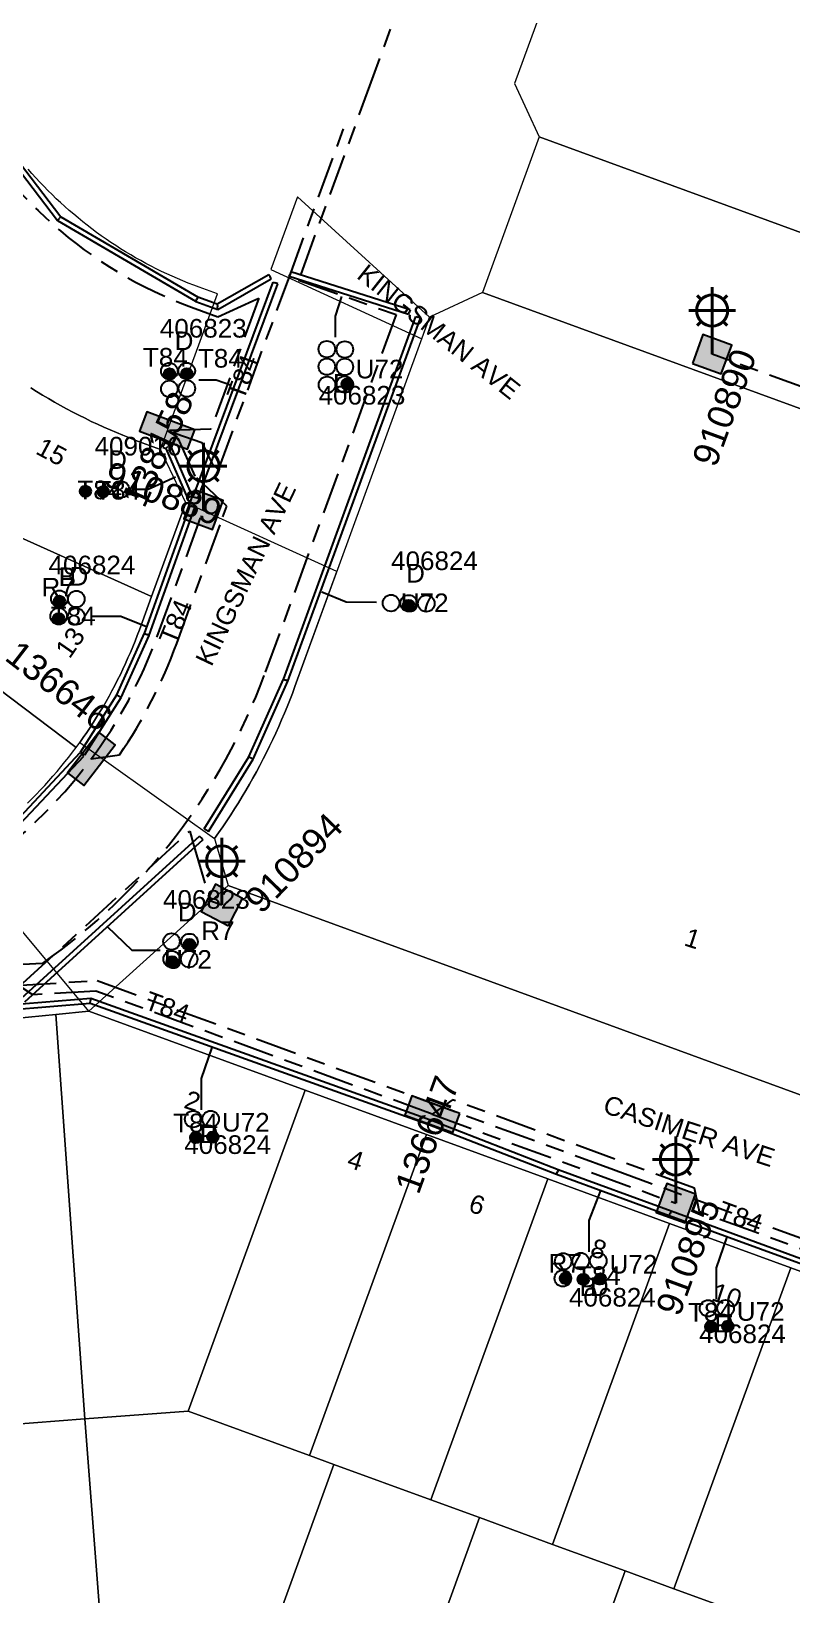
# Model space of a CAD drawing. Header units: metres. Extents: x 289087 to 291245, y 6227587 to 6229773.
# Drawn here: x 290244 to 290317.5, y 6229089.8 to 6229240.9 of the extents above; entities that cross this region are included whole.
import ezdxf
from ezdxf.enums import TextEntityAlignment as Align

# ---------------------------------------------------------------- set-up
doc = ezdxf.new("R2010")
doc.units = ezdxf.units.M
doc.linetypes.add('Cable Exist UG', pattern=[8.2, 4, -1.2, 1.8, -1.2])
for name, color, linetype in [('_User Ducts Config', 7, 'Continuous'), ('Duct_SP_EXT', 7, 'Continuous'), ('Equip_SP_SL_EXT', 7, 'Continuous'), ('Mains_HV_EXT', 7, 'Continuous'), ('Mains_LV_EXT', 7, 'Continuous'), ('Mains_LV_SL_EXT', 7, 'Continuous'), ('SupportsUG_SP_LV_EXT', 7, 'Continuous'), ('SupportsUG_SP_LV_SL_EXT', 7, 'Continuous')]:
    doc.layers.add(name, color=color, linetype=linetype)
doc.layers.add('Cadastre Land Parcels_SP_EXT', color=9, linetype='Continuous', lineweight=5)
doc.layers.add('Cadastre Roads_SP_EXT', color=9, linetype='Continuous', lineweight=5)
doc.styles.add('COLUMN_LABEL', font='arial.ttf')
doc.styles.add('iecARIAL', font='arial.ttf', dxfattribs={"height": 2})
doc.styles.add('POLE_LABEL', font='arial.ttf')
doc.styles.get("Standard").update_dxf_attribs({"font": 'arial.ttf'})

# ---------------------------------------------------------------- blocks, each defined once
blk = doc.blocks.new('COLUMN_EXT')
blk.add_hatch(color=256).paths.add_polyline_path([(-1.49, 1.48), (-1.49, -1.49), (1.48, -1.49), (1.48, 1.48)])
blk.add_lwpolyline([(-1.49, -1.49), (1.48, -1.49), (1.48, 1.48), (-1.49, 1.48)], close=True)
for tag, height, style, flags, p in [('ASSET_NUM', 2.5, 'COLUMN_LABEL', 8, (2, 2)), ('STRUCTURE_PLANT_NUMBER', 0.2, 'POLE_LABEL', 9, (1.81, 0.03)), ('STREET_CODE', 0.2, 'COLUMN_LABEL', 9, (1.81, -0.2))]:
    blk.add_attdef(tag, text='', height=height, dxfattribs=dict(style=style, flags=flags)).set_placement(p, align=Align.MIDDLE_LEFT)
at = {"flags": 9}
for tag, p in [('COLUMN_TYPE', (1.81, -0.4)), ('OWNED_BY', (1.81, -0.6)), ('STATE', (1.81, -0.8)), ('USAGE', (1.81, -1)), ('STREETNAME', (1.81, -1.6)), ('LEGEND', (1.81, -1.2)), ('LOCATION', (1.81, -1.4)), ('SUBURB', (1.81, -1.8)), ('NOTES', (1.81, -2))]:
    blk.add_attdef(tag, text='', height=0.2, dxfattribs=at).set_placement(p, align=Align.MIDDLE_LEFT)
at = {"flags": 1}
blk.add_attdef('Z', (1.81, -2.35), '', height=0.2, dxfattribs=at)
blk = doc.blocks.new('PILLAR_EXT')
blk.add_hatch(color=256).paths.add_polyline_path([(-2.475, 0.99), (-2.475, -0.99), (2.475, -0.99), (2.475, 0.99)])
blk.add_lwpolyline([(-2.475, -0.99), (2.475, -0.99), (2.475, 0.99), (-2.475, 0.99)], close=True)
at = {"style": 'iecARIAL', "flags": 8}
blk.add_attdef('ASSET_NUM', (1.5, 3.5), '', height=2.5, dxfattribs=at)
for tag, p, flags in [('OWNED_BY', (0, -0.2), 9), ('STATE', (0, -0.4), 9), ('SUPPORT_TYPE', (0, -0.6), 9), ('USAGE', (0, -0.8), 9), ('LEGEND', (0, -1), 9), ('LOCATION', (0, -1.2), 9), ('NOTES', (0, -1.4), 9), ('PARENT', (0, -1.6), 9), ('STREETNAME', (0, -1.8), 9), ('SUBURB', (0, -2), 1)]:
    blk.add_attdef(tag, p, '', height=0.2, dxfattribs=dict(flags=flags))
blk = doc.blocks.new('DUCT_EXT')
blk.add_circle((0, 0.8), 0.8)
at = {"flags": 1}
blk.add_attdef('Z', (0, 0), '', height=0.2, dxfattribs=at)
at = {"flags": 9}
for tag, p in [('DUCT_CODE', (0, 0)), ('XSECT_TYPE', (0, -0.2)), ('STATE', (0, -0.6)), ('FB_REFERENCE', (0, -0.4)), ('NOTES', (0, -0.8))]:
    blk.add_attdef(tag, text='', height=0.2, dxfattribs=at).set_placement(p, align=Align.MIDDLE_LEFT)
blk = doc.blocks.new('SL_LANTERN_EXT')
at = {"lineweight": 40}
for p, q in [((0, 1.97), (0, 6.47)), ((-1.46, 5.68), (-1.06, 5.28)), ((1.46, 5.68), (1.06, 5.28)), ((-2.25, 4.22), (2.25, 4.22)), ((-1.46, 2.76), (-1.06, 3.16)), ((1.46, 2.76), (1.06, 3.16)), ((0, 0), (0, 2.72))]:
    blk.add_line(p, q, dxfattribs=at)
blk.add_circle((0, 4.22), 1.5, dxfattribs=at)
at = {"style": 'iecARIAL', "flags": 9}
blk.add_attdef('ASSET_NUM', (1.5, 1.5), '', height=2.5, dxfattribs=at)
for tag, p, height, flags in [('OPERATING_VOLTAGE', (0.98, -1.65), 0.2, 9), ('CONSTRUCTED_VOLTAGE', (0.98, -0.65), 0.2, 9), ('CONTROL_TYPE', (0.98, -0.85), 0.2, 9), ('LANTERN_PURPOSE', (0.98, -1.05), 0.2, 9), ('LANTERN_TYPE', (0.98, -1.25), 0.2, 9), ('NO_PHASES', (0.98, -1.45), 0.2, 9), ('LNUMBER', (2.18, -3.25), 2.5, 8), ('ORIENTATION', (0.98, -1.85), 0.2, 9), ('OWNED_BY', (0.98, -2.05), 0.2, 9), ('STATE', (0.98, -2.25), 0.2, 9), ('USAGE', (0.98, -2.45), 0.2, 9), ('CEXIST', (0.98, -2.65), 0.2, 9), ('CNEW', (0.98, -2.85), 0.2, 9), ('CNUMBER', (0.98, -3.05), 0.2, 9), ('CREMOVE', (0.98, -3.25), 0.2, 9), ('CREPLACE', (0.98, -3.45), 0.2, 9), ('LKINGHEIGHT', (0.98, -3.65), 0.2, 9), ('LBRACKET', (0.98, -3.85), 0.2, 9), ('LBRACKETVOCAB', (0.98, -4.05), 0.2, 9), ('LCATEGORY', (0.98, -4.25), 0.2, 9), ('LCHARGE1', (0.98, -4.45), 0.2, 9), ('LCHARGE1PERCENT', (0.98, -4.65), 0.2, 9), ('LCHARGE2', (0.98, -4.85), 0.2, 9), ('LCHARGE2PERCENT', (0.98, -5.05), 0.2, 9), ('LCHARGE3', (0.98, -5.25), 0.2, 9), ('LCHARGE3PERCENT', (0.98, -5.45), 0.2, 9), ('LEXIST', (0.98, -5.65), 0.2, 9), ('LLAMP', (0.98, -5.85), 0.2, 9), ('LLAMPVOCAB', (0.98, -6.05), 0.2, 9), ('LMAST', (0.98, -6.25), 0.2, 9), ('LMASTVOCAB', (0.98, -6.45), 0.2, 9), ('LNEW', (0.98, -6.65), 0.2, 9), ('LANTNUMBER', (0.98, -6.85), 0.2, 9), ('LOUTREACH', (0.98, -7.25), 0.2, 9), ('LOUTREACHVOCAB', (0.98, -7.45), 0.2, 9), ('LRATECODE', (0.98, -7.65), 0.2, 9), ('STREETNAME', (0.98, -9.25), 0.2, 9), ('LREMOVE', (0.98, -7.85), 0.2, 9), ('LREPLACE', (0.98, -8.05), 0.2, 9), ('LTYPE', (0.98, -8.25), 0.2, 9), ('LTYPEVOCAB', (0.98, -8.45), 0.2, 9), ('LEGEND', (0.98, -8.65), 0.2, 9), ('LOCATION', (0.98, -8.85), 0.2, 9), ('NOTES', (0.98, -9.05), 0.2, 9), ('SUBURB', (0.98, -9.45), 0.2, 1)]:
    blk.add_attdef(tag, p, '', height=height, dxfattribs=dict(flags=flags))
blk = doc.blocks.new('CABLE_LARGE_EXT')
h = blk.add_hatch(color=256)
edge = h.paths.add_edge_path()
edge.add_arc((0, 0.55), 0.55, 0, 360)
blk.add_circle((0, 0.55), 0.55)
at = {"flags": 1}
blk.add_attdef('Z', (0, 0), '', height=0.2, dxfattribs=at)
at = {"flags": 9}
for tag, p in [('COND_CODE', (0, 0)), ('STATE', (0, -0.4)), ('XSECT_SIZE', (0, -0.6)), ('FB_REFERENCE', (0, -0.2)), ('NOTES', (0, -0.8))]:
    blk.add_attdef(tag, text='', height=0.2, dxfattribs=at).set_placement(p, align=Align.MIDDLE_LEFT)

msp = doc.modelspace()

# ---------------------------------------------------------------- linework, layer by layer
at = {"layer": '_User Ducts Config'}
for points in [[(290273.43, 6229211.31), (290273.43, 6229213.32), (290274.04, 6229215.24)], [(290260.22, 6229207.19), (290261.9, 6229207.19), (290263.38, 6229206.65)], [(290253.95, 6229196.62), (290255.34, 6229196.62), (290257.97, 6229197.8)], [(290277.39, 6229185.67), (290274.46, 6229185.69), (290272.11, 6229186.65)], [(290249.77, 6229184.36), (290252.7, 6229184.36), (290255.16, 6229183.36)], [(290256.48, 6229152.04), (290253.79, 6229152.04), (290251.39, 6229154.33)], [(290260.5, 6229136.64), (290260.5, 6229139.67), (290261.53, 6229142.66)], [(290297.96, 6229122.93), (290297.96, 6229125.96), (290299.09, 6229128.87)], [(290310.26, 6229118.36), (290310.26, 6229121.39), (290311.29, 6229124.38)]]:
    msp.add_lwpolyline(points, dxfattribs=at)
at = {"layer": 'Cadastre Land Parcels_SP_EXT', "linetype": 'Continuous'}
for points in [[(290309.12, 6229286.05), (290290.75, 6229235.8), (290293.13, 6229230.66), (290368.33, 6229203.17)], [(290364.77, 6229187.43), (290287.66, 6229215.62), (290282.53, 6229213.23), (290269.51, 6229177.54), (290269.51, 6229177.54), (290269.27, 6229176.89), (290269.02, 6229176.24), (290268.76, 6229175.6), (290268.5, 6229174.96), (290268.23, 6229174.32), (290267.95, 6229173.68), (290267.66, 6229173.05), (290267.37, 6229172.42), (290267.07, 6229171.79), (290266.76, 6229171.17), (290266.45, 6229170.55), (290266.13, 6229169.93), (290265.8, 6229169.32), (290265.46, 6229168.71), (290265.12, 6229168.11), (290264.77, 6229167.51), (290264.42, 6229166.91), (290264.06, 6229166.32), (290263.69, 6229165.73), (290263.31, 6229165.14), (290262.93, 6229164.56), (290262.54, 6229163.99), (290262.14, 6229163.42), (290261.74, 6229162.85), (290263.06, 6229158.31), (290343.43, 6229128.93)], [(290228.29, 6229198.56), (290255.65, 6229186.25), (290258.96, 6229195.3), (290258.96, 6229195.3), (290256.52, 6229200.46), (290254.76, 6229201.1), (290254.13, 6229201.33), (290253.51, 6229201.57), (290252.89, 6229201.82), (290252.27, 6229202.08), (290251.66, 6229202.34), (290251.04, 6229202.61), (290250.44, 6229202.89), (290249.83, 6229203.17), (290249.23, 6229203.47), (290248.63, 6229203.77), (290248.04, 6229204.07), (290247.45, 6229204.38), (290246.86, 6229204.71), (290246.28, 6229205.03), (290245.7, 6229205.37), (290245.12, 6229205.71), (290244.55, 6229206.06), (290243.98, 6229206.41)], [(290222.01, 6229191.55), (290248.37, 6229171.67), (290248.71, 6229172.15), (290248.71, 6229172.15), (290249.06, 6229172.63), (290249.39, 6229173.11), (290249.72, 6229173.6), (290250.04, 6229174.09), (290250.35, 6229174.59), (290250.66, 6229175.09), (290250.97, 6229175.6), (290251.26, 6229176.11), (290251.55, 6229176.62), (290251.83, 6229177.13), (290252.11, 6229177.65), (290252.38, 6229178.18), (290252.64, 6229178.7), (290252.89, 6229179.24), (290253.14, 6229179.77), (290253.38, 6229180.31), (290253.62, 6229180.85), (290253.84, 6229181.39), (290254.06, 6229181.94), (290254.28, 6229182.48), (290254.48, 6229183.04), (290255.65, 6229186.25), (290228.29, 6229198.56)], [(290243.67, 6229166.29), (290244.09, 6229166.71), (290244.51, 6229167.13), (290244.92, 6229167.56), (290245.33, 6229168), (290245.73, 6229168.44), (290246.13, 6229168.89), (290246.52, 6229169.34), (290246.9, 6229169.8), (290247.27, 6229170.26), (290247.65, 6229170.73), (290248.01, 6229171.2), (290248.37, 6229171.67), (290222.01, 6229191.55)], [(290261.91, 6229071.01), (290273.26, 6229102.39), (290273.26, 6229102.39), (290270.92, 6229103.25), (290259.18, 6229107.54), (290249.21, 6229106.79), (290251.93, 6229071.69)], [(290251.93, 6229071.69), (290249.21, 6229106.79), (290239.24, 6229106.02), (290226.78, 6229099.64), (290229.67, 6229093.99), (290235.36, 6229082.86)]]:
    msp.add_lwpolyline(points, dxfattribs=at)
for points in [[(290249.21, 6229106.79), (290246.42, 6229145.87), (290242.44, 6229145.47), (290241.83, 6229145.15), (290241.23, 6229144.83), (290240.63, 6229144.5), (290240.03, 6229144.17), (290224.83, 6229136.38), (290239.24, 6229106.02), (290249.21, 6229106.79)], [(290259.18, 6229107.54), (290270.49, 6229138.56), (290249.6, 6229146.19), (290246.42, 6229145.87), (290249.21, 6229106.79), (290259.18, 6229107.54)], [(290282.23, 6229134.26), (290270.49, 6229138.56), (290259.18, 6229107.54), (290270.92, 6229103.25), (290282.23, 6229134.26)], [(290293.97, 6229129.97), (290282.23, 6229134.26), (290270.92, 6229103.25), (290273.26, 6229102.39), (290282.66, 6229098.96), (290293.97, 6229129.97)], [(290305.71, 6229125.68), (290293.97, 6229129.97), (290282.66, 6229098.96), (290287.35, 6229097.25), (290294.4, 6229094.67), (290305.71, 6229125.68)], [(290317.45, 6229121.39), (290305.71, 6229125.68), (290294.4, 6229094.67), (290301.44, 6229092.1), (290306.14, 6229090.38), (290317.45, 6229121.39)], [(290329.2, 6229117.1), (290317.45, 6229121.39), (290306.14, 6229090.38), (290315.53, 6229086.95), (290317.88, 6229086.09), (290329.2, 6229117.1)], [(290287.35, 6229097.25), (290282.66, 6229098.96), (290273.26, 6229102.39), (290261.91, 6229071.01), (290262.41, 6229070.9), (290262.91, 6229070.78), (290263.41, 6229070.66), (290263.91, 6229070.53), (290264.41, 6229070.39), (290264.9, 6229070.25), (290265.4, 6229070.09), (290265.89, 6229069.93), (290266.37, 6229069.77), (290266.86, 6229069.59), (290276.12, 6229066.21), (290287.35, 6229097.25)], [(290301.44, 6229092.1), (290294.4, 6229094.67), (290287.35, 6229097.25), (290276.12, 6229066.21), (290290.21, 6229061.06), (290301.44, 6229092.1)], [(290315.53, 6229086.95), (290306.14, 6229090.38), (290301.44, 6229092.1), (290290.21, 6229061.06), (290304.3, 6229055.91), (290315.53, 6229086.95)]]:
    msp.add_lwpolyline(points, close=True, dxfattribs=at)
at = {"layer": 'Cadastre Roads_SP_EXT', "linetype": 'Continuous'}
for points in [[(290368.33, 6229203.17), (290293.13, 6229230.66), (290287.66, 6229215.62), (290364.77, 6229187.43), (290368.33, 6229203.17)], [(290282.53, 6229213.23), (290269.75, 6229224.87), (290267.18, 6229217.85), (290281.77, 6229211.15), (290282.53, 6229213.23)], [(290262.14, 6229163.42), (290262.54, 6229163.99), (290262.93, 6229164.56), (290263.31, 6229165.14), (290263.69, 6229165.73), (290264.06, 6229166.32), (290264.42, 6229166.91), (290264.77, 6229167.51), (290265.12, 6229168.11), (290265.46, 6229168.71), (290265.8, 6229169.32), (290266.13, 6229169.93), (290266.45, 6229170.55), (290266.76, 6229171.17), (290267.07, 6229171.79), (290267.37, 6229172.42), (290267.66, 6229173.05), (290267.95, 6229173.68), (290268.23, 6229174.32), (290268.5, 6229174.96), (290268.76, 6229175.6), (290269.02, 6229176.24), (290269.27, 6229176.89), (290269.51, 6229177.54), (290273.57, 6229188.67), (290258.96, 6229195.3), (290255.65, 6229186.25), (290254.48, 6229183.04), (290254.28, 6229182.48), (290254.06, 6229181.94), (290253.84, 6229181.39), (290253.62, 6229180.85), (290253.38, 6229180.31), (290253.14, 6229179.77), (290252.89, 6229179.24), (290252.64, 6229178.7), (290252.38, 6229178.18), (290252.11, 6229177.65), (290251.83, 6229177.13), (290251.55, 6229176.62), (290251.26, 6229176.11), (290250.97, 6229175.6), (290250.66, 6229175.09), (290250.35, 6229174.59), (290250.04, 6229174.09), (290249.72, 6229173.6), (290249.39, 6229173.11), (290249.06, 6229172.63), (290248.71, 6229172.15), (290261.74, 6229162.85), (290262.14, 6229163.42)], [(290224.83, 6229136.38), (290240.03, 6229144.17), (290240.63, 6229144.5), (290241.23, 6229144.83), (290241.83, 6229145.15), (290242.44, 6229145.47), (290246.42, 6229145.87), (290249.6, 6229146.19), (290237.2, 6229161.04), (290236.72, 6229160.72), (290236.23, 6229160.41), (290235.74, 6229160.11), (290235.25, 6229159.81), (290234.76, 6229159.52), (290234.26, 6229159.23), (290233.75, 6229158.95), (290233.25, 6229158.68), (290232.73, 6229158.42), (290224.86, 6229154.38), (290212.4, 6229148), (290204.39, 6229143.89), (290211.48, 6229129.54), (290224.83, 6229136.38)], [(290343.43, 6229128.93), (290263.06, 6229158.31), (290249.6, 6229146.19), (290270.49, 6229138.56), (290282.23, 6229134.26), (290293.97, 6229129.97), (290305.71, 6229125.68), (290317.45, 6229121.39), (290329.2, 6229117.1), (290340.94, 6229112.81), (290343.43, 6229128.93)]]:
    msp.add_lwpolyline(points, close=True, dxfattribs=at)
msp.add_lwpolyline([(290243.98, 6229206.41), (290244.55, 6229206.06), (290245.12, 6229205.71), (290245.7, 6229205.37), (290246.28, 6229205.03), (290246.86, 6229204.71), (290247.45, 6229204.38), (290248.04, 6229204.07), (290248.63, 6229203.77), (290249.23, 6229203.47), (290249.83, 6229203.17), (290250.44, 6229202.89), (290251.04, 6229202.61), (290251.66, 6229202.34), (290252.27, 6229202.08), (290252.89, 6229201.82), (290253.51, 6229201.57), (290254.13, 6229201.33), (290254.76, 6229201.1), (290256.52, 6229200.46), (290262.02, 6229215.48), (290262.02, 6229215.48), (290260.26, 6229216.13), (290259.73, 6229216.32), (290259.2, 6229216.53), (290258.68, 6229216.74), (290258.16, 6229216.96), (290257.64, 6229217.19), (290257.13, 6229217.42), (290256.62, 6229217.66), (290256.11, 6229217.91), (290255.61, 6229218.17), (290255.11, 6229218.43), (290254.62, 6229218.7), (290254.12, 6229218.98), (290253.64, 6229219.26), (290253.15, 6229219.55), (290252.67, 6229219.85), (290252.2, 6229220.15), (290251.73, 6229220.46), (290251.26, 6229220.78), (290250.8, 6229221.1), (290250.34, 6229221.43), (290249.89, 6229221.77), (290249.44, 6229222.11), (290249, 6229222.46), (290248.56, 6229222.82), (290248.13, 6229223.18), (290247.7, 6229223.55), (290247.28, 6229223.92), (290246.86, 6229224.3), (290246.45, 6229224.68), (290246.04, 6229225.08), (290245.64, 6229225.47), (290245.24, 6229225.88), (290244.85, 6229226.28), (290244.47, 6229226.7), (290244.09, 6229227.11), (290243.72, 6229227.54)], dxfattribs=at)
at = {"layer": 'Duct_SP_EXT'}
for p, q in [((290237.16, 6229234.88), (290246.57, 6229222.58)), ((290237.56, 6229235.14), (290246.89, 6229222.94)), ((290246.57, 6229222.58), (290246.73, 6229222.76)), ((290246.57, 6229222.58), (290259.91, 6229214.77)), ((290246.89, 6229222.94), (290246.73, 6229222.76)), ((290246.89, 6229222.94), (290260.16, 6229215.18)), ((290259.69, 6229195.88), (290267.41, 6229216.62)), ((290260.14, 6229195.71), (290267.86, 6229216.45)), ((290262.01, 6229214.51), (290267, 6229217.37)), ((290262.05, 6229213.98), (290267.23, 6229216.95)), ((290267, 6229217.37), (290267.11, 6229217.16)), ((290267.23, 6229216.95), (290267.11, 6229217.16)), ((290267.41, 6229216.62), (290267.64, 6229216.54)), ((290267.86, 6229216.45), (290267.64, 6229216.54)), ((290268.97, 6229217.15), (290269.04, 6229217.38)), ((290280.49, 6229213.48), (290268.97, 6229217.15)), ((290269.12, 6229217.61), (290269.04, 6229217.38)), ((290280.64, 6229213.93), (290269.12, 6229217.61)), ((290259.91, 6229214.77), (290260.04, 6229214.97)), ((290259.91, 6229214.77), (290259.93, 6229214.75)), ((290259.93, 6229214.75), (290260.04, 6229214.97)), ((290260.14, 6229215.19), (290260.04, 6229214.97)), ((290260.16, 6229215.18), (290260.04, 6229214.97)), ((290260.16, 6229215.18), (290260.14, 6229215.19)), ((290260.14, 6229215.19), (290262.01, 6229214.51)), ((290259.93, 6229214.75), (290262.05, 6229213.98)), ((290262.01, 6229214.51), (290262.03, 6229214.24)), ((290262.05, 6229213.98), (290262.03, 6229214.24)), ((290268.4, 6229178.24), (290281.21, 6229213.31)), ((290280.49, 6229213.48), (290280.56, 6229213.7)), ((290280.64, 6229213.93), (290280.56, 6229213.7)), ((290281.21, 6229213.31), (290281.44, 6229213.22)), ((290268.84, 6229178.06), (290281.66, 6229213.14)), ((290281.66, 6229213.14), (290281.44, 6229213.22)), ((290256.75, 6229200.67), (290256.84, 6229200.89)), ((290256.75, 6229200.67), (290257.05, 6229200.55)), ((290256.93, 6229201.12), (290256.84, 6229200.89)), ((290256.93, 6229201.12), (290257.41, 6229200.92)), ((290257.05, 6229200.55), (290257.23, 6229200.74)), ((290257.05, 6229200.55), (290259.14, 6229195.76)), ((290257.41, 6229200.92), (290257.23, 6229200.74)), ((290257.41, 6229200.92), (290259.58, 6229195.95)), ((290259.14, 6229195.76), (290259.36, 6229195.86)), ((290259.58, 6229195.95), (290259.36, 6229195.86)), ((290259.69, 6229195.88), (290259.91, 6229195.8)), ((290260.14, 6229195.71), (290259.91, 6229195.8)), ((290254.98, 6229182.68), (290259.38, 6229195.02)), ((290255.43, 6229182.5), (290259.84, 6229194.86)), ((290259.38, 6229195.02), (290259.61, 6229194.94)), ((290259.84, 6229194.86), (290259.61, 6229194.94)), ((290252.31, 6229176.73), (290254.99, 6229182.69)), ((290252.73, 6229176.5), (290255.42, 6229182.49)), ((290254.99, 6229182.69), (290254.98, 6229182.68)), ((290254.98, 6229182.68), (290255.21, 6229182.59)), ((290254.99, 6229182.69), (290255.21, 6229182.59)), ((290255.42, 6229182.49), (290255.21, 6229182.59)), ((290255.43, 6229182.5), (290255.21, 6229182.59)), ((290255.42, 6229182.49), (290255.43, 6229182.5)), ((290265.07, 6229170.76), (290268.4, 6229178.25)), ((290265.49, 6229170.53), (290268.84, 6229178.06)), ((290268.4, 6229178.25), (290268.4, 6229178.24)), ((290268.4, 6229178.25), (290268.62, 6229178.15)), ((290268.4, 6229178.24), (290268.62, 6229178.15)), ((290268.84, 6229178.06), (290268.62, 6229178.15)), ((290268.84, 6229178.06), (290268.62, 6229178.15)), ((290268.84, 6229178.06), (290268.84, 6229178.06)), ((290248.8, 6229171.21), (290252.31, 6229176.73)), ((290249.21, 6229170.95), (290252.73, 6229176.5)), ((290252.31, 6229176.73), (290252.52, 6229176.61)), ((290252.73, 6229176.5), (290252.52, 6229176.61)), ((290241.63, 6229163.55), (290248.76, 6229171.16)), ((290248.76, 6229171.16), (290248.94, 6229170.99)), ((290248.8, 6229171.21), (290249, 6229171.08)), ((290249.11, 6229170.83), (290248.94, 6229170.99)), ((290249.21, 6229170.95), (290249, 6229171.08)), ((290241.94, 6229163.18), (290249.11, 6229170.83)), ((290260.75, 6229163.79), (290265.07, 6229170.76)), ((290261.15, 6229163.54), (290265.49, 6229170.53)), ((290265.07, 6229170.76), (290265.28, 6229170.65)), ((290265.49, 6229170.53), (290265.28, 6229170.65)), ((290260.75, 6229163.79), (290260.95, 6229163.66)), ((290261.15, 6229163.54), (290260.95, 6229163.66)), ((290260.28, 6229163.1), (290243.05, 6229147.42)), ((290260.6, 6229162.75), (290243.37, 6229147.06)), ((290260.28, 6229163.1), (290260.44, 6229162.92)), ((290260.6, 6229162.75), (290260.44, 6229162.92)), ((290241.9, 6229146.79), (290249.78, 6229147.45)), ((290241.94, 6229146.31), (290249.71, 6229146.96)), ((290249.71, 6229146.96), (290249.75, 6229147.2)), ((290249.71, 6229146.96), (290282.37, 6229135.27)), ((290249.78, 6229147.45), (290249.75, 6229147.2)), ((290249.78, 6229147.45), (290282.53, 6229135.73)), ((290282.36, 6229135.28), (290282.45, 6229135.5)), ((290282.36, 6229135.28), (290294.8, 6229130.44)), ((290282.37, 6229135.27), (290282.45, 6229135.5)), ((290282.53, 6229135.73), (290282.45, 6229135.5)), ((290282.54, 6229135.72), (290282.45, 6229135.5)), ((290282.54, 6229135.72), (290294.97, 6229130.89)), ((290294.8, 6229130.44), (290294.88, 6229130.66)), ((290294.8, 6229130.44), (290305.7, 6229126.43)), ((290294.97, 6229130.89), (290294.88, 6229130.66)), ((290294.97, 6229130.89), (290305.87, 6229126.88)), ((290305.7, 6229126.43), (290305.78, 6229126.65)), ((290305.7, 6229126.43), (290305.78, 6229126.65)), ((290305.7, 6229126.43), (290329.02, 6229117.9)), ((290305.87, 6229126.88), (290305.78, 6229126.65)), ((290305.87, 6229126.88), (290305.78, 6229126.65)), ((290305.87, 6229126.88), (290329.18, 6229118.35))]:
    msp.add_line(p, q, dxfattribs=at)
at = {"layer": 'Mains_HV_EXT', "linetype": 'Cable Exist UG'}
msp.add_lwpolyline([(290294.65, 6229284.42), (290277.08, 6229236.55), (290277.08, 6229236.55), (290269.87, 6229216.82), (290279.29, 6229213.49), (290279.29, 6229213.49), (290266.54, 6229178.62), (290266.54, 6229178.62, -0.153749), (290245.12, 6229150.8), (290245.12, 6229150.8), (290241.32, 6229150.61), (290241.32, 6229150.61), (290222.42, 6229140.93), (290210.38, 6229134.75), (290214.43, 6229127.16)], format="xyb", dxfattribs=at)
msp.add_lwpolyline([(290214.43, 6229127.16), (290216.12, 6229127.94), (290212.93, 6229133.84), (290212.93, 6229133.84), (290223.33, 6229139.15), (290242.46, 6229148.65), (290242.46, 6229148.65), (290250.41, 6229149.14), (290300.3, 6229130.89), (290388.35, 6229098.69)], dxfattribs=at)
at = {"layer": 'Mains_LV_EXT', "linetype": 'Cable Exist UG'}
for points in [[(290222.88, 6229234.9), (290224.57, 6229234.68), (290224.57, 6229234.68), (290234.54, 6229238.4), (290235.07, 6229237.41), (290235.07, 6229237.41), (290236.55, 6229234.53), (290236.55, 6229234.53, 0.189074), (290259.52, 6229214.21), (290259.52, 6229214.21), (290262.06, 6229213.28), (290265.45, 6229214.8)], [(290249.83, 6229170.56), (290252.57, 6229170.95), (290252.57, 6229170.95, 0.061907), (290258.09, 6229181.71), (290258.09, 6229181.71), (290262.56, 6229193.94), (290262.94, 6229194.97), (290259.86, 6229197.88), (290259.86, 6229197.88), (290258.17, 6229201.64), (290257.17, 6229202.29)], [(290213.13, 6229146.29), (290225.6, 6229152.66), (290233.47, 6229156.69), (290233.47, 6229156.69, 0.115435), (290249.82, 6229170.54), (290249.82, 6229170.54, 0.000132), (290249.83, 6229170.56)]]:
    msp.add_lwpolyline(points, format="xyb", dxfattribs=at)
for points in [[(290257.17, 6229202.29), (290260.53, 6229201.14), (290260.53, 6229201.14), (290261.52, 6229199.06), (290262.12, 6229198.49), (290268.98, 6229217.14), (290268.98, 6229217.14), (290274.29, 6229231.65)], [(290265.45, 6229214.8), (290266.03, 6229215.06), (290261.4, 6229202.42), (290257.17, 6229202.29)], [(290282.79, 6229136.23), (290250.26, 6229148.13), (290244.19, 6229147.76), (290241.51, 6229149.54), (290241.51, 6229149.54), (290223.87, 6229140.52), (290223.78, 6229138.26)], [(290329.75, 6229119.06), (290308.61, 6229126.79), (290308.15, 6229129.07), (290284.73, 6229137.63), (290282.79, 6229136.23)]]:
    msp.add_lwpolyline(points, dxfattribs=at)
at = {"layer": 'Mains_LV_SL_EXT', "linetype": 'Cable Exist UG'}
for points in [[(290365.33, 6229189.36), (290309.84, 6229209.66)], [(290241.3, 6229147.14), (290243.23, 6229148.9), (290243.23, 6229148.9), (290259.35, 6229163.59), (290259.69, 6229162.39), (290259.69, 6229162.39), (290261.29, 6229156.87), (290262.46, 6229156.45)], [(290282.79, 6229136.23), (290306.33, 6229127.62)]]:
    msp.add_lwpolyline(points, dxfattribs=at)
msp.add_lwpolyline([(290249.83, 6229170.56, 0.071887), (290256.21, 6229182.39), (290256.21, 6229182.39), (290260.68, 6229194.63)], format="xyb", dxfattribs=at)

# ---------------------------------------------------------------- block references
at = {"layer": '_User Ducts Config'}
for name, p, rotation in [('DUCT_EXT', (290271.8, 6229210.15), 269.5375872400751), ('DUCT_EXT', (290256.58, 6229208.03), 269.5375872400751), ('DUCT_EXT', (290258.26, 6229208.04), 269.5375872400751), ('DUCT_EXT', (290271.8, 6229208.46), 269.5375872400751), ('CABLE_LARGE_EXT', (290275.13, 6229206.76), 90.0000000000002), ('DUCT_EXT', (290256.58, 6229206.31), 269.5375872400751), ('DUCT_EXT', (290258.27, 6229206.34), 269.5375872400751), ('DUCT_EXT', (290246.75, 6229185.23), 0.04135519818696307), ('CABLE_LARGE_EXT', (290246.75, 6229185.23), 0.04135519818696307), ('DUCT_EXT', (290248.39, 6229185.2), 0.04135519818696307), ('DUCT_EXT', (290280.51, 6229184.79), 0.04135519818696307), ('DUCT_EXT', (290248.38, 6229183.52), 0.04135519818696307), ('DUCT_EXT', (290256.79, 6229152.92), 269.5375872400751), ('DUCT_EXT', (290256.8, 6229151.22), 269.5375872400751), ('DUCT_EXT', (290258.49, 6229151.22), 269.5375872400751), ('DUCT_EXT', (290260.48, 6229135.75), 89.99530888066289), ('DUCT_EXT', (290262.17, 6229135.76), 89.96918764116329), ('CABLE_LARGE_EXT', (290260.48, 6229133.98), 89.99530888066289), ('CABLE_LARGE_EXT', (290262.13, 6229134.02), 89.99530888066289), ('DUCT_EXT', (290296.24, 6229122.01), 90.04544690940426), ('DUCT_EXT', (290297.94, 6229122.04), 89.99530888066289), ('DUCT_EXT', (290299.63, 6229122.05), 89.96918764116329), ('DUCT_EXT', (290296.21, 6229120.37), 90.04544690940426), ('CABLE_LARGE_EXT', (290296.21, 6229120.37), 90.04544690940426), ('CABLE_LARGE_EXT', (290297.94, 6229120.27), 89.99530888066289), ('CABLE_LARGE_EXT', (290299.59, 6229120.31), 89.99530888066289), ('DUCT_EXT', (290310.25, 6229117.47), 89.99530888066289), ('DUCT_EXT', (290311.94, 6229117.48), 89.96918764116329), ('CABLE_LARGE_EXT', (290310.25, 6229115.7), 89.99530888066289), ('CABLE_LARGE_EXT', (290311.9, 6229115.74), 89.99530888066289)]:
    msp.add_blockref(name, p, dxfattribs=dict(at, rotation=rotation))
for name, p in [('DUCT_EXT', (290274.34, 6229209.31)), ('DUCT_EXT', (290274.34, 6229207.63)), ('CABLE_LARGE_EXT', (290257.4, 6229207.2)), ('CABLE_LARGE_EXT', (290259.08, 6229207.22)), ('DUCT_EXT', (290272.62, 6229205.9)), ('DUCT_EXT', (290274.33, 6229205.94)), ('CABLE_LARGE_EXT', (290249.26, 6229195.86)), ('CABLE_LARGE_EXT', (290250.99, 6229195.83)), ('DUCT_EXT', (290252.69, 6229195.79)), ('DUCT_EXT', (290278.81, 6229184.81)), ('DUCT_EXT', (290282.21, 6229184.77)), ('DUCT_EXT', (290246.68, 6229183.54)), ('CABLE_LARGE_EXT', (290246.68, 6229183.54)), ('CABLE_LARGE_EXT', (290280.51, 6229184.83)), ('DUCT_EXT', (290259.32, 6229152.07)), ('CABLE_LARGE_EXT', (290259.32, 6229152.07)), ('CABLE_LARGE_EXT', (290257.66, 6229150.4))]:
    msp.add_blockref(name, p, dxfattribs=at)
at = {"layer": 'Equip_SP_SL_EXT'}
for p in [(290309.84, 6229209.66), (290260.68, 6229194.63), (290262.46, 6229156.45), (290306.33, 6229127.62)]:
    msp.add_blockref('SL_LANTERN_EXT', p, dxfattribs=at)
at = {"layer": 'SupportsUG_SP_LV_EXT'}
ref = msp.add_blockref('PILLAR_EXT', (290257.17, 6229202.29), dxfattribs=dict(at, rotation=159.4163850916426))
ref.add_attrib('ASSET_NUM', '138158', dxfattribs={"layer": '0', "height": 2.5, "rotation": 65.365, "style": 'iecARIAL'}).set_placement((290258.67, 6229205.79), align=Align.MIDDLE_RIGHT)
ref = msp.add_blockref('PILLAR_EXT', (290249.83, 6229170.56), dxfattribs=dict(at, rotation=232.3363004952037))
ref.add_attrib('ASSET_NUM', '136646', dxfattribs={"layer": '0', "height": 2.5, "rotation": 322.3363, "style": 'iecARIAL'}).set_placement((290251.33, 6229174.06), align=Align.MIDDLE_RIGHT)
ref = msp.add_blockref('PILLAR_EXT', (290282.79, 6229136.23), dxfattribs=dict(at, rotation=159.9096211731026))
ref.add_attrib('ASSET_NUM', '136647', dxfattribs={"layer": '0', "height": 2.5, "rotation": 69.9096, "style": 'iecARIAL'}).set_placement((290284.29, 6229139.73), align=Align.MIDDLE_RIGHT)
at = {"layer": 'SupportsUG_SP_LV_SL_EXT'}
ref = msp.add_blockref('COLUMN_EXT', (290309.84, 6229209.66), dxfattribs=dict(at, rotation=339.9109808179114))
ref.add_attrib('ASSET_NUM', '910890', dxfattribs={"layer": '0', "height": 2.5, "rotation": 69.911, "style": 'COLUMN_LABEL'}).set_placement((290311.84, 6229210.41), align=Align.TOP_RIGHT)
ref = msp.add_blockref('COLUMN_EXT', (290260.68, 6229194.63), dxfattribs=dict(at, rotation=249.907899631246))
ref.add_attrib('ASSET_NUM', '910889', dxfattribs={"layer": '0', "height": 2.5, "rotation": 339.9079, "style": 'COLUMN_LABEL'}).set_placement((290262.68, 6229195.38), align=Align.TOP_RIGHT)
ref = msp.add_blockref('COLUMN_EXT', (290262.46, 6229156.45), dxfattribs=dict(at, rotation=62.66205955182107))
ref.add_attrib('ASSET_NUM', '910894', dxfattribs={"layer": '0', "height": 2.5, "rotation": 45.9604, "style": 'COLUMN_LABEL'}).set_placement((290264.46, 6229157.2), align=Align.TOP_LEFT)
ref = msp.add_blockref('COLUMN_EXT', (290306.33, 6229127.62), dxfattribs=dict(at, rotation=159.9187759770048))
ref.add_attrib('ASSET_NUM', '910895', dxfattribs={"layer": '0', "height": 2.5, "rotation": 69.9188, "style": 'COLUMN_LABEL'}).set_placement((290308.33, 6229128.37), align=Align.TOP_RIGHT)

# ---------------------------------------------------------------- texts
at = {"layer": '_User Ducts Config'}
for s, p in [('406823', (290256.46, 6229211.26)), ('D', (290257.89, 6229210.05)), ('T84', (290254.82, 6229208.46)), ('T84', (290260.14, 6229208.36)), ('U72', (290275.39, 6229207.32)), ('D', (290273.19, 6229205.94)), ('406823', (290271.8, 6229204.79)), ('409016', (290250.15, 6229199.87)), ('D', (290251.46, 6229198.57)), ('T84', (290248.49, 6229195.64)), ('T84', (290250.22, 6229195.61)), ('406824', (290278.81, 6229188.8)), ('406824', (290245.7, 6229188.39)), ('D', (290247.73, 6229187.3)), ('D', (290280.26, 6229187.59)), ('R7', (290245.02, 6229186.25)), ('B', (290246.68, 6229187.25)), ('U72', (290279.75, 6229184.74)), ('T84', (290245.92, 6229183.46)), ('406823', (290256.76, 6229156.08)), ('D', (290258.19, 6229154.87)), ('R7', (290260.46, 6229153.05)), ('U72', (290256.87, 6229150.28)), ('T84', (290257.75, 6229134.48)), ('U72', (290262.46, 6229134.55)), ('D', (290260.31, 6229133.44)), ('406824', (290258.82, 6229132.39)), ('R7', (290294.03, 6229120.93)), ('U72', (290299.92, 6229120.83)), ('T84', (290296.69, 6229119.73)), ('B', (290297.03, 6229118.67)), ('D', (290298.03, 6229118.67)), ('406824', (290296, 6229117.64)), ('U72', (290312.22, 6229116.27)), ('T84', (290307.51, 6229116.2)), ('D', (290310.07, 6229115.16)), ('406824', (290308.58, 6229114.11))]:
    msp.add_text(s, height=1.8, dxfattribs=at).set_placement(p)
at = {"layer": 'Cadastre Land Parcels_SP_EXT'}
for s, rotation, p in [('15', 331.9057, (290244.34, 6229200.1)), ('13', 55.3398, (290247.73, 6229180.15)), ('1', 341.978, (290307.02, 6229152.57)), ('2', 341.9767, (290258.68, 6229136.87)), ('4', 341.9803, (290274.44, 6229131.15)), ('6', 341.9754, (290286.18, 6229126.86)), ('8', 341.9803, (290297.93, 6229122.57)), ('10', 341.9754, (290309.67, 6229118.28))]:
    msp.add_text(s, height=1.8, rotation=rotation, dxfattribs=at).set_placement(p)
at = {"layer": 'Cadastre Roads_SP_EXT'}
for s, rotation, p in [('KINGSMAN AVE', 321.4993, (290275.38, 6229217.08)), ('KINGSMAN AVE', 64.5286, (290261.45, 6229179.39)), ('CASIMER AVE', 341.9803, (290299.17, 6229136.41))]:
    msp.add_text(s, height=1.8, rotation=rotation, dxfattribs=at).set_placement(p)
at = {"layer": 'Mains_LV_EXT'}
for rotation, p in [(69.8098, (290264.55, 6229205.1)), (67.5449, (290257.98, 6229181.45)), (339.9101, (290254.83, 6229146.46)), (339.9106, (290310.23, 6229126.2))]:
    msp.add_text('T84', height=1.8, rotation=rotation, dxfattribs=at).set_placement(p)

doc.saveas('drawing.dxf')
